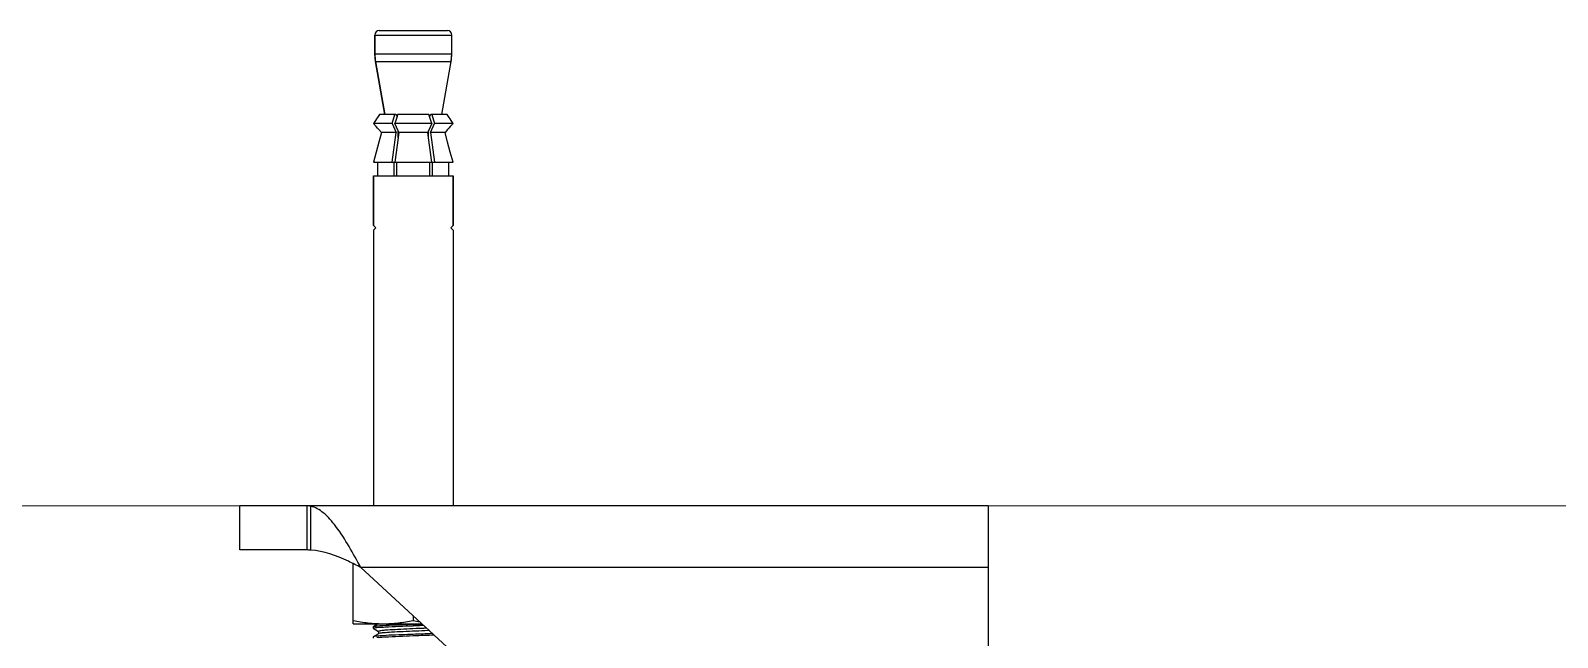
# Model space of a CAD drawing. Extents: x 1247970 to 1725648, y 860327 to 1277876.
# Drawn here: x 1315751 to 1316997, y 1203221 to 1203717 of the extents above; entities that cross this region are included whole.
import ezdxf

# ---------------------------------------------------------------- set-up
doc = ezdxf.new("R2010")
doc.units = 0
doc.header["$LTSCALE"] = 1000
doc.header["$MEASUREMENT"] = 0
doc.layers.get('0').update_dxf_attribs({"color": 254})
doc.layers.add('BZ', color=82, linetype='Continuous', lineweight=20)
doc.layers.add('TK', color=4, linetype='Continuous')

# ---------------------------------------------------------------- blocks, each defined once
blk = doc.blocks.new('A$C7BF01818')
at = {"linetype": 'Continuous'}
for p, q in [((-4631.6, 10223.3), (-4568.6, 10223.3)), ((-4631.6, 10223.3), (-4631.6, 10208.1)), ((-4631.6, 10208.1), (-4631.6, 10223.3)), ((-4627.9, 10227), (-4572.3, 10227)), ((-4568.6, 10208.1), (-4568.6, 10223.3)), ((-4631.6, 10208.1), (-4568.6, 10208.1)), ((-4631, 10201.6), (-4631.6, 10208.1)), ((-4569.2, 10201.6), (-4568.6, 10208.1)), ((-4631, 10201.6), (-4569.2, 10201.6)), ((-4631, 10201.6), (-4623.3, 10158.5)), ((-4623.3, 10158.5), (-4631, 10201.6)), ((-4576.9, 10158.5), (-4569.2, 10201.6)), ((-4629.4, 10156.1), (-4630.2, 10154.8)), ((-4627.8, 10158.5), (-4629.4, 10156.1)), ((-4614.4, 10158.5), (-4627.8, 10158.5)), ((-4617.4, 10151.1), (-4615.1, 10158.5)), ((-4613.4, 10156.7), (-4615.2, 10151.1)), ((-4614.4, 10158.5), (-4613.4, 10156.7)), ((-4612.9, 10158.5), (-4613.4, 10156.7)), ((-4587.4, 10158.5), (-4612.9, 10158.5)), ((-4586.8, 10156.7), (-4587.4, 10158.5)), ((-4586.8, 10156.7), (-4585.9, 10158.5)), ((-4585, 10151.1), (-4586.8, 10156.7)), ((-4572.4, 10158.5), (-4585.9, 10158.5)), ((-4585.1, 10158.5), (-4582.8, 10151.1)), ((-4570.8, 10156.1), (-4572.4, 10158.5)), ((-4570, 10154.8), (-4570.8, 10156.1)), ((-4630.9, 10153.6), (-4632.5, 10151.1)), ((-4617.4, 10151.1), (-4632.5, 10151.1)), ((-4630.3, 10148.6), (-4632.5, 10151.1)), ((-4630.2, 10154.8), (-4630.9, 10153.6)), ((-4629.2, 10147.4), (-4630.3, 10148.6)), ((-4628.1, 10146.1), (-4629.2, 10147.4)), ((-4626, 10143.7), (-4628.1, 10146.1)), ((-4626, 10143.7), (-4628.1, 10135.8)), ((-4614.2, 10143.7), (-4626, 10143.7)), ((-4617.4, 10151.1), (-4614.2, 10143.7)), ((-4617.4, 10119.6), (-4614.2, 10143.7)), ((-4585, 10151.1), (-4615.2, 10151.1)), ((-4612.5, 10145), (-4615.2, 10151.1)), ((-4612.5, 10139.4), (-4612.5, 10145)), ((-4611.9, 10143.7), (-4612.5, 10145)), ((-4611.9, 10143.7), (-4612.5, 10139.4)), ((-4588.3, 10143.7), (-4611.9, 10143.7)), ((-4587.7, 10145), (-4588.3, 10143.7)), ((-4587.7, 10139.4), (-4588.3, 10143.7)), ((-4585, 10151.1), (-4587.7, 10145)), ((-4587.7, 10139.4), (-4587.7, 10145)), ((-4586, 10143.7), (-4582.8, 10151.1)), ((-4574.2, 10143.7), (-4586, 10143.7)), ((-4586, 10143.7), (-4582.8, 10119.6)), ((-4567.7, 10151.1), (-4582.8, 10151.1)), ((-4572.1, 10146.1), (-4574.2, 10143.7)), ((-4572.1, 10135.8), (-4574.2, 10143.7)), ((-4571, 10147.4), (-4572.1, 10146.1)), ((-4569.9, 10148.6), (-4571, 10147.4)), ((-4569.3, 10153.6), (-4570, 10154.8)), ((-4567.7, 10151.1), (-4569.9, 10148.6)), ((-4567.7, 10151.1), (-4569.3, 10153.6)), ((-4629.2, 10131.7), (-4630.3, 10127.8)), ((-4628.1, 10135.8), (-4629.2, 10131.7)), ((-4612.5, 10139.4), (-4615.2, 10119.6)), ((-4585, 10119.6), (-4587.7, 10139.4)), ((-4571, 10131.7), (-4572.1, 10135.8)), ((-4569.9, 10127.8), (-4571, 10131.7)), ((-4630.3, 10127.8), (-4632.5, 10119.6)), ((-4632.5, 10119.6), (-4615.7, 10119.6)), ((-4629.1, 10108.5), (-4629.1, 10119.6)), ((-4615.7, 10108.5), (-4615.7, 10119.6)), ((-4615.2, 10119.6), (-4585, 10119.6)), ((-4613.5, 10108.5), (-4613.5, 10119.6)), ((-4586.7, 10108.5), (-4586.7, 10119.6)), ((-4584.5, 10119.6), (-4567.7, 10119.6)), ((-4584.5, 10108.5), (-4584.5, 10119.6)), ((-4571.1, 10108.5), (-4571.1, 10119.6)), ((-4567.7, 10119.6), (-4569.9, 10127.8)), ((-4632.5, 10108.5), (-4567.7, 10108.5)), ((-4632.5, 10067.8), (-4632.5, 10108.5)), ((-4632.5, 10108.5), (-4632.5, 10067.8)), ((-4567.7, 10067.8), (-4567.7, 10108.5)), ((-4567.7, 10108.5), (-4567.7, 10067.8)), ((-4630.6, 10066), (-4632.5, 10067.8)), ((-4630.6, 10066), (-4632.5, 10064.1)), ((-4632.5, 10064.1), (-4632.5, 9839)), ((-4632.5, 10064.1), (-4632.5, 9839)), ((-4569.6, 10066), (-4567.7, 10067.8)), ((-4569.6, 10066), (-4567.7, 10064.1)), ((-4567.7, 10064.1), (-4567.7, 9839)), ((-4567.7, 10064.1), (-4567.7, 9839)), ((-4130.9, 9839), (-4741.8, 9839)), ((-4741.8, 9803), (-4741.8, 9839)), ((-4686.8, 9803), (-4686.8, 9839)), ((-4683.8, 9802.9), (-4683.8, 9838.7)), ((-4130.9, 9839), (-4130.9, 9563.3)), ((-4686.8, 9803), (-4741.8, 9803)), ((-4649.2, 9742.8), (-4649.2, 9791.9)), ((-4130.9, 9788.7), (-4642.9, 9788.7)), ((-4311.7, 9483.9), (-4642.9, 9788.7)), ((-4600.3, 9749.5), (-4600.3, 9745.5)), ((-4649.2, 9742.8), (-4593, 9742.8)), ((-4632.8, 9740.3), (-4632.9, 9740.2)), ((-4632.9, 9740.2), (-4632.9, 9739.2)), ((-4632.8, 9739.1), (-4632.9, 9739.2)), ((-4632.8, 9732.2), (-4632.9, 9732.1)), ((-4632.9, 9732.1), (-4632.9, 9731)), ((-4628.4, 9742.9), (-4632.8, 9740.3)), ((-4632.8, 9739.1), (-4628.4, 9736.5)), ((-4628.4, 9734.7), (-4632.8, 9732.2)), ((-4628.5, 9736.6), (-4628.5, 9734.6))]:
    blk.add_line(p, q, dxfattribs=at)
for centre, radius, start, end in [((-4627.9, 10223.3), 3.7, 90, 180), ((-4572.3, 10223.3), 3.7, 0, 90), ((-4594.5, 10208.1), 37, 180, 190.1247), ((-4605.7, 10208.1), 37, 349.8753, 0), ((-4686.9, 9749.3), 53.7, 86.7289, 89.9588), ((-4621.4, 9650.1), 90, 94.4521, 95.4224), ((-4621.2, 9639.8), 92.2, 94.4567, 95.3502), ((-4749.6, 13553.3), 3814, 272.2444, 272.3576)]:
    blk.add_arc(centre, radius, start, end, dxfattribs=at)
for points in [[(-4683.8, 9838.7), (-4684.8, 9838.9), (-4685.8, 9839), (-4686.8, 9839)], [(-4600.3, 9745.5), (-4598.5, 9745.1), (-4596.7, 9744.8), (-4594.8, 9744.5)], [(-4584.3, 9734.8), (-4589.6, 9734.5), (-4595, 9734.3), (-4600.3, 9734.1)]]:
    blk.add_open_spline(points, degree=3, dxfattribs=at)
for points, knots in [([(-4642.9, 9788.7), (-4649.2, 9800.1), (-4657.9, 9816.2), (-4672.1, 9833.1), (-4680.1, 9837.9), (-4683.8, 9838.7)], [0, 0, 0, 0, 0.595771, 0.825429, 1, 1, 1, 1]), ([(-4642.9, 9788.7), (-4646.2, 9790.4), (-4659.1, 9797), (-4673.2, 9802.3), (-4683.8, 9802.9)], [0, 0, 0, 0, 0.263255, 1, 1, 1, 1]), ([(-4649.2, 9745.5), (-4645.1, 9744.7), (-4637, 9743.3), (-4628.8, 9742.8), (-4624.7, 9742.8)], [0, 0, 0, 0, 0.500766, 1, 1, 1, 1]), ([(-4624.7, 9742.8), (-4620.6, 9742.8), (-4612.4, 9743.3), (-4604.3, 9744.7), (-4600.3, 9745.5)], [0, 0, 0, 0, 0.499234, 1, 1, 1, 1]), ([(-4632.9, 9739.2), (-4632.9, 9739.2), (-4632.7, 9739.3), (-4632.6, 9739.4), (-4632.5, 9739.4)], [0, 0, 0, 0, 0.318595, 1, 1, 1, 1]), ([(-4630, 9740.8), (-4630.3, 9740.7), (-4631.2, 9740.6), (-4632.3, 9740.6), (-4632.8, 9740.3)], [0, 0, 0, 0, 0.378482, 1, 1, 1, 1]), ([(-4629.9, 9732.6), (-4630.3, 9732.6), (-4631.2, 9732.5), (-4632.3, 9732.5), (-4632.8, 9732.2)], [0, 0, 0, 0, 0.378727, 1, 1, 1, 1]), ([(-4632.5, 9739.4), (-4632.4, 9739.4), (-4631.5, 9739.6), (-4630.7, 9739.7), (-4629.9, 9739.7)], [0, 0, 0, 0, 0.160696, 1, 1, 1, 1]), ([(-4600.3, 9742.2), (-4603.4, 9742.1), (-4613.2, 9741.7), (-4623.2, 9741.4), (-4630, 9740.8)], [0, 0, 0, 0, 0.309919, 1, 1, 1, 1]), ([(-4600.3, 9734.1), (-4603.3, 9734), (-4613.2, 9733.6), (-4623.1, 9733.3), (-4629.9, 9732.6)], [0, 0, 0, 0, 0.309586, 1, 1, 1, 1]), ([(-4589.1, 9739.2), (-4590.3, 9739.1), (-4595, 9738.9), (-4602.9, 9738.6), (-4612.3, 9738.1), (-4619.5, 9737.7), (-4623.9, 9737.4), (-4626.4, 9737.2), (-4627.5, 9736.9), (-4628.5, 9736.8), (-4628.5, 9736.6)], [0.2952259, 0.2952259, 0.2952259, 0.2952259, 0.3597255, 0.5435065, 0.720761, 0.8677534, 0.9235306, 0.9648771, 0.9904898, 1, 1, 1, 1]), ([(-4628.4, 9739.9), (-4626.7, 9740), (-4617.3, 9740.6), (-4607.9, 9740.9), (-4600.3, 9741.2)], [0, 0, 0, 0, 0.184493, 1, 1, 1, 1]), ([(-4628.1, 9734.8), (-4628.2, 9734.8), (-4628.2, 9734.8), (-4628.3, 9734.7), (-4628.4, 9734.7)], [0, 0, 0, 0, 0.569522, 1, 1, 1, 1]), ([(-4628.4, 9731.7), (-4626.7, 9731.9), (-4617.3, 9732.4), (-4607.9, 9732.8), (-4600.3, 9733.1)], [0, 0, 0, 0, 0.184541, 1, 1, 1, 1]), ([(-4587, 9737.3), (-4587.4, 9737.3), (-4591.1, 9737.1), (-4598.2, 9736.7), (-4608.1, 9736.3), (-4617, 9735.9), (-4623.5, 9735.4), (-4627, 9735.2), (-4628.1, 9734.8)], [0.2673996, 0.2673996, 0.2673996, 0.2673996, 0.2848149, 0.464601, 0.6497295, 0.8147596, 0.937049, 1, 1, 1, 1]), ([(-4600.3, 9741.2), (-4598, 9741.3), (-4595.1, 9741.4), (-4592.3, 9741.6), (-4591.7, 9741.6)], [0, 0, 0, 0, 0.280726, 0.3502962, 0.3502962, 0.3502962, 0.3502962]), ([(-4600.3, 9733.1), (-4597.2, 9733.2), (-4591.5, 9733.5), (-4585.8, 9733.6), (-4583.2, 9733.8)], [0, 0, 0, 0, 0.3090732, 0.5771866, 0.5771866, 0.5771866, 0.5771866])]:
    blk.add_open_spline(points, degree=3, knots=knots, dxfattribs=at)
at = {"layer": 'BZ'}
blk.add_line((5115.5, 9839), (-5919.3, 9839), dxfattribs=at)

msp = doc.modelspace()

# ---------------------------------------------------------------- block references
at = {"layer": 'TK'}
msp.add_blockref('A$C7BF01818', (1320663.7, 1193489.5), dxfattribs=at)

doc.saveas('drawing.dxf')
